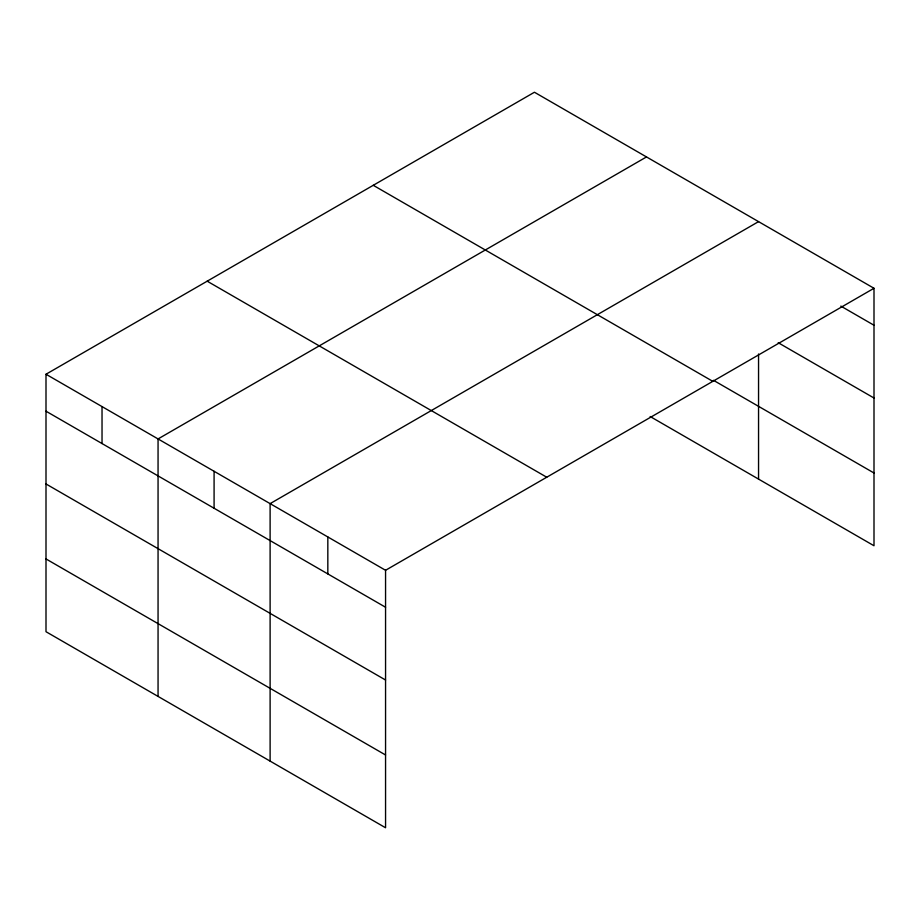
<?xml version="1.0" encoding="UTF-8"?>
<svg xmlns="http://www.w3.org/2000/svg" width="920" height="920" viewBox="0 0 920 920"><rect width="100%" height="100%" fill="white"/><g stroke="black" fill="none" stroke-linecap="round" stroke-linejoin="round"><path stroke-width="1.38" d="M46 374.244L385.56 570.285L385.56 827.758L46 631.718L46 374.244L534.439 92.241L874 288.282L874 545.755L650.153 416.518M646.495 156.94L158.056 438.932L158.056 696.405M758.551 221.628L270.112 503.631L270.112 761.105M385.56 570.285L874 288.282M840.834 306.096L874 325.243M778.205 342.711L874 398.015M713.483 380.316L874 472.995M373.255 185.299L712.816 381.351M207.184 281.186L546.745 477.227M46 411.205L385.56 607.246M46 483.966L385.56 680.018M46 558.946L385.56 754.986M758.551 353.993L758.551 479.101M327.83 536.958L327.83 573.919M214.084 471.281L214.084 508.242M102.028 406.582L102.028 443.543"/></g></svg>
